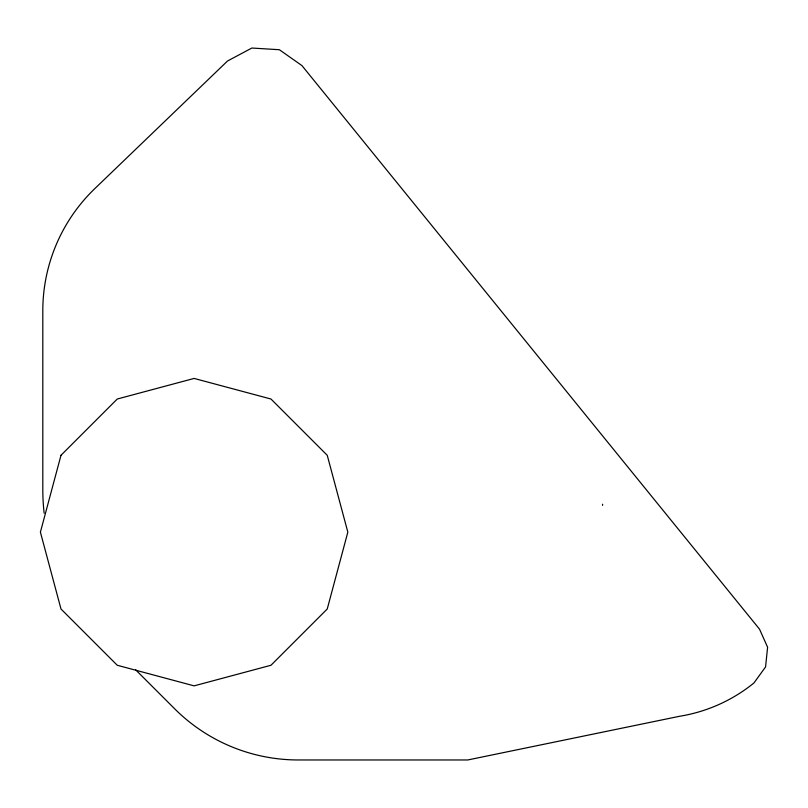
<?xml version="1.0" encoding="UTF-8"?>
<svg xmlns="http://www.w3.org/2000/svg" width="808" height="808" viewBox="0 0 808 808"><rect width="100%" height="100%" fill="white"/><g stroke="black" fill="none" stroke-linecap="round" stroke-linejoin="round"><path stroke-width="1.21" d="M135.683 669.832L174.609 708.747A174.871 174.871 0 0 0 298.253 759.964L467.781 759.964L679.7 716.252A157.984 157.984 0 0 0 753.945 682.962L765.56 666.933L767.6 647.248L759.53 629.18L301.929 65.589L279.376 49.722L251.854 48.036L227.523 61.004L94.799 188.628A169.428 169.428 0 0 0 42.804 310.757L42.804 489.365A211.433 211.433 0 0 0 44.147 513.201M602.566 504.243L602.566 505.364M60.994 455.288L40.4 532.149L60.994 609L117.261 665.267L194.112 685.861L270.973 665.267L327.24 609L347.834 532.149L327.24 455.288L270.973 399.021L194.112 378.427L117.261 399.021L60.994 455.288"/></g></svg>
